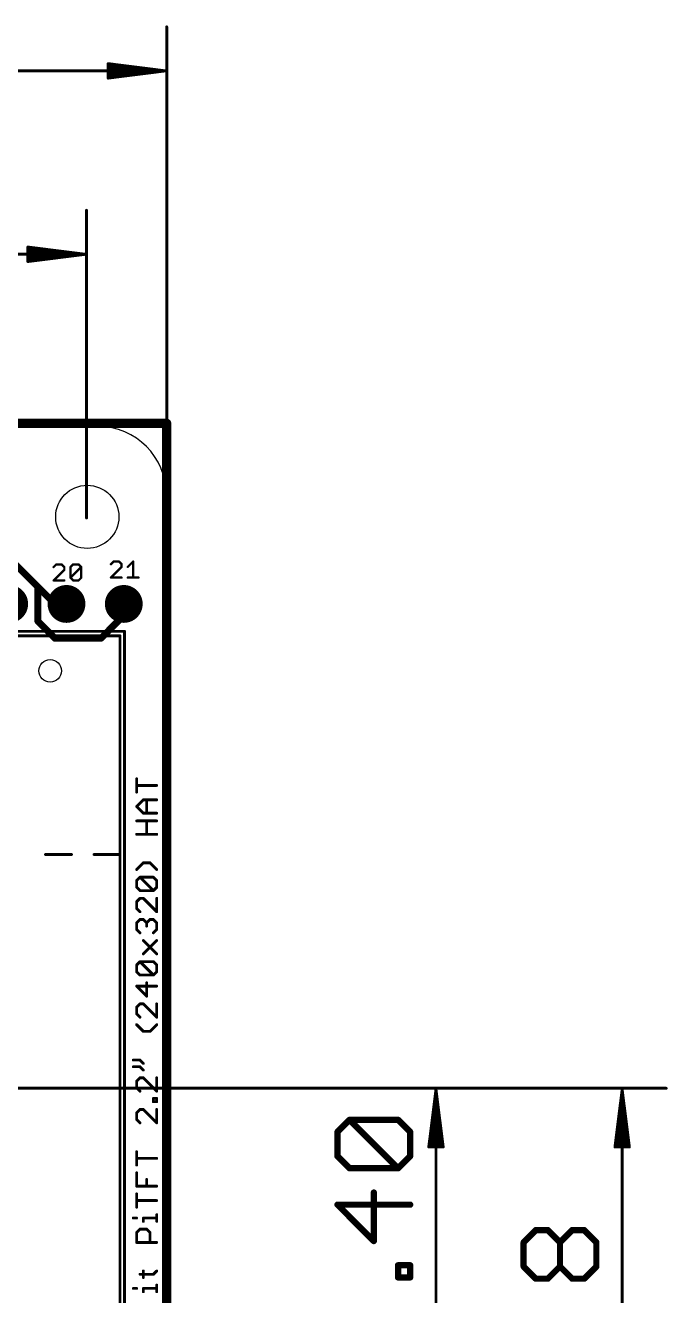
# Model space of a CAD drawing. Extents: x -30 to 87, y -20 to 77.
# Drawn here: x 58.8 to 87.2, y 18 to 74.3 of the extents above; entities that cross this region are included whole.
import ezdxf

# ---------------------------------------------------------------- set-up
doc = ezdxf.new("R2010")
doc.units = 0
for name, color, linetype in [('1', 12, 'CONTINUOUS'), ('16', 132, 'CONTINUOUS'), ('17', 110, 'CONTINUOUS'), ('20', 40, 'CONTINUOUS'), ('21', 40, 'CONTINUOUS'), ('47', 253, 'CONTINUOUS'), ('51', 253, 'CONTINUOUS')]:
    doc.layers.add(name, color=color, linetype=linetype)

# ---------------------------------------------------------------- blocks, each defined once
blk = doc.blocks.new('ROUNDP')
at = {"const_width": 0.5}
blk.add_lwpolyline([(0, -0.25, 1), (0, 0.25, 1), (0, -0.25)], format="xyb", dxfattribs=at)

msp = doc.modelspace()

# ---------------------------------------------------------------- linework, layer by layer
at = {"layer": '1', "const_width": 0.3048}
for points in [[(58.039, 50.673), (60.071, 48.641)], [(60.071, 48.641), (60.579, 48.641)]]:
    msp.add_lwpolyline(points, dxfattribs=at)
at = {"layer": '1', "const_width": 0.1524}
for points in [[(60.071, 48.7172, 1), (60.071, 48.5648)], [(60.0171, 48.5871, 1), (60.1249, 48.6949)], [(60.579, 48.5648, 1), (60.579, 48.7172)]]:
    msp.add_lwpolyline(points, format="xyb", dxfattribs=at)
at = {"layer": '16'}
for points, const_width in [([(0, 56.642), (65.024, 56.642)], 0.4064), ([(65.024, 56.642), (65.024, 0)], 0.4064), ([(58.039, 50.673), (59.309, 49.403)], 0.3048), ([(59.309, 49.403), (59.309, 47.879)], 0.3048), ([(63.119, 48.133), (63.119, 48.641)], 0.3048), ([(59.309, 47.879), (60.071, 47.117)], 0.3048), ([(62.103, 47.117), (63.119, 48.133)], 0.3048), ([(60.071, 47.117), (62.103, 47.117)], 0.3048)]:
    msp.add_lwpolyline(points, dxfattribs=dict(at, const_width=const_width))
for points, const_width in [([(65.1256, 56.642, 1), (64.9224, 56.642)], 0.2032), ([(65.024, 56.5404, 1), (65.024, 56.7436)], 0.2032), ([(59.3852, 49.403, 1), (59.2328, 49.403)], 0.1524), ([(59.2551, 49.3491, 1), (59.3629, 49.4569)], 0.1524), ([(63.1952, 48.641, 1), (63.0428, 48.641)], 0.1524), ([(59.3629, 47.9329, 1), (59.2551, 47.8251)], 0.1524), ([(59.2328, 47.879, 1), (59.3852, 47.879)], 0.1524), ([(63.0428, 48.133, 1), (63.1952, 48.133)], 0.1524), ([(63.1729, 48.0791, 1), (63.0651, 48.1869)], 0.1524), ([(60.071, 47.1932, 1), (60.071, 47.0408)], 0.1524), ([(60.0171, 47.0631, 1), (60.1249, 47.1709)], 0.1524), ([(62.0491, 47.1709, 1), (62.1569, 47.0631)], 0.1524), ([(62.103, 47.0408, 1), (62.103, 47.1932)], 0.1524)]:
    msp.add_lwpolyline(points, format="xyb", dxfattribs=dict(at, const_width=const_width))
at = {"layer": '20'}
for p, q in [((62, 56.5), (3, 56.5)), ((65, 3), (65, 53.5))]:
    msp.add_line(p, q, dxfattribs=at)
for centre, radius in [((61.5, 52.5), 1.4), ((59.854, 45.678), 0.5)]:
    msp.add_circle(centre, radius, dxfattribs=at)
msp.add_arc((62, 53.5), 3, 0, 90, dxfattribs=at)
at = {"layer": '21'}
for points, const_width in [([(60.127, 50.3942), (60.0084, 50.2756)], 0.1016), ([(60.0084, 49.6824), (60.4829, 50.1569)], 0.1016), ([(60.3643, 50.3942), (60.127, 50.3942)], 0.1016), ([(60.4829, 50.2756), (60.3643, 50.3942)], 0.1016), ([(60.4829, 50.1569), (60.4829, 50.2756)], 0.1016), ([(60.7568, 50.2756), (60.8754, 50.3942)], 0.1016), ([(60.7568, 49.801), (60.7568, 50.2756)], 0.1016), ([(60.7568, 49.801), (61.2313, 50.2756)], 0.1016), ([(60.8754, 50.3942), (61.1127, 50.3942)], 0.1016), ([(61.1127, 50.3942), (61.2313, 50.2756)], 0.1016), ([(61.2313, 50.2756), (61.2313, 49.801)], 0.1016), ([(62.667, 50.5212), (62.5484, 50.4026)], 0.1016), ([(62.5484, 49.8094), (63.0229, 50.2839)], 0.1016), ([(62.9043, 50.5212), (62.667, 50.5212)], 0.1016), ([(63.0229, 50.4026), (62.9043, 50.5212)], 0.1016), ([(63.0229, 50.2839), (63.0229, 50.4026)], 0.1016), ([(63.2968, 50.2839), (63.5341, 50.5212)], 0.1016), ([(63.5341, 50.5212), (63.5341, 49.8094)], 0.1016), ([(60.4829, 49.6824), (60.0084, 49.6824)], 0.1016), ([(60.8754, 49.6824), (60.7568, 49.801)], 0.1016), ([(61.1127, 49.6824), (60.8754, 49.6824)], 0.1016), ([(61.2313, 49.801), (61.1127, 49.6824)], 0.1016), ([(63.0229, 49.8094), (62.5484, 49.8094)], 0.1016), ([(63.2968, 49.8094), (63.7713, 49.8094)], 0.1016), ([(7.554, 47.428), (63.154, 47.428)], 0.127), ([(63.154, 47.428), (63.154, 6.928)], 0.127), ([(63.6897, 40.3035), (63.6897, 40.8966)], 0.127), ([(64.5795, 40.6), (63.6897, 40.6)], 0.127), ([(63.6897, 39.6645), (63.9863, 39.9611)], 0.127), ([(63.9863, 39.9611), (64.5795, 39.9611)], 0.127), ([(64.1346, 39.3679), (64.1346, 39.9611)], 0.127), ([(63.9863, 39.3679), (63.6897, 39.6645)], 0.127), ([(64.5795, 39.3679), (63.9863, 39.3679)], 0.127), ([(63.6897, 39.0256), (64.5795, 39.0256)], 0.127), ([(64.1346, 38.4324), (64.1346, 39.0256)], 0.127), ([(64.5795, 38.4324), (63.6897, 38.4324)], 0.127), ([(63.9863, 37.1698), (63.6897, 36.8732)], 0.127), ([(64.2829, 37.1698), (63.9863, 37.1698)], 0.127), ([(64.5795, 36.8732), (64.2829, 37.1698)], 0.127), ([(63.6897, 36.3826), (63.838, 36.5309)], 0.127), ([(63.838, 36.5309), (64.4312, 36.5309)], 0.127), ([(64.4312, 35.9377), (63.838, 36.5309)], 0.127), ([(64.4312, 36.5309), (64.5795, 36.3826)], 0.127), ([(63.6897, 36.086), (63.6897, 36.3826)], 0.127), ([(63.838, 35.9377), (63.6897, 36.086)], 0.127), ([(64.5795, 36.086), (64.4312, 35.9377)], 0.127), ([(64.5795, 36.3826), (64.5795, 36.086)], 0.127), ([(63.838, 35.5954), (63.6897, 35.4471)], 0.127), ([(63.6897, 35.4471), (63.6897, 35.1505)], 0.127), ([(64.4312, 35.9377), (63.838, 35.9377)], 0.127), ([(63.9863, 35.5954), (63.838, 35.5954)], 0.127), ([(64.5795, 35.0022), (63.9863, 35.5954)], 0.127), ([(64.5795, 35.5954), (64.5795, 35.0022)], 0.127), ([(63.6897, 35.1505), (63.838, 35.0022)], 0.127), ([(63.6897, 34.5115), (63.838, 34.6598)], 0.127), ([(63.6897, 34.215), (63.6897, 34.5115)], 0.127), ([(63.838, 34.6598), (63.9863, 34.6598)], 0.127), ([(63.9863, 34.6598), (64.1346, 34.5115)], 0.127), ([(64.1346, 34.5115), (64.2829, 34.6598)], 0.127), ([(64.1346, 34.5115), (64.1346, 34.3632)], 0.127), ([(64.2829, 34.6598), (64.4312, 34.6598)], 0.127), ([(64.4312, 34.6598), (64.5795, 34.5115)], 0.127), ([(64.5795, 34.5115), (64.5795, 34.215)], 0.127), ([(63.838, 34.0667), (63.6897, 34.215)], 0.127), ([(63.9863, 33.1311), (64.5795, 33.7243)], 0.127), ([(64.5795, 33.1311), (63.9863, 33.7243)], 0.127), ([(64.5795, 34.215), (64.4312, 34.0667)], 0.127), ([(63.6897, 32.6405), (63.838, 32.7888)], 0.127), ([(63.6897, 32.3439), (63.6897, 32.6405)], 0.127), ([(63.838, 32.7888), (64.4312, 32.7888)], 0.127), ([(64.4312, 32.1956), (63.838, 32.7888)], 0.127), ([(64.4312, 32.7888), (64.5795, 32.6405)], 0.127), ([(64.5795, 32.6405), (64.5795, 32.3439)], 0.127), ([(63.838, 32.1956), (63.6897, 32.3439)], 0.127), ([(64.4312, 32.1956), (63.838, 32.1956)], 0.127), ([(64.5795, 32.3439), (64.4312, 32.1956)], 0.127), ([(64.5795, 31.705), (63.6897, 31.705)], 0.127), ([(63.6897, 31.705), (64.1346, 31.2601)], 0.127), ([(64.1346, 31.2601), (64.1346, 31.8533)], 0.127), ([(63.838, 30.9178), (63.6897, 30.7695)], 0.127), ([(63.9863, 30.9178), (63.838, 30.9178)], 0.127), ([(64.5795, 30.3246), (63.9863, 30.9178)], 0.127), ([(64.5795, 30.9178), (64.5795, 30.3246)], 0.127), ([(63.6897, 30.7695), (63.6897, 30.4729)], 0.127), ([(63.6897, 30.4729), (63.838, 30.3246)], 0.127), ([(63.9863, 29.7009), (63.6897, 29.9975)], 0.127), ([(64.5795, 29.9975), (64.2829, 29.7009)], 0.127), ([(64.2829, 29.7009), (63.9863, 29.7009)], 0.127), ([(63.5414, 28.4307), (63.838, 28.4307)], 0.127), ([(63.5414, 28.1341), (63.838, 28.1341)], 0.127), ([(63.838, 28.4307), (63.9863, 28.2824)], 0.127), ([(63.838, 28.1341), (63.9863, 27.9858)], 0.127), ([(63.838, 27.6434), (63.6897, 27.4952)], 0.127), ([(63.9863, 27.6434), (63.838, 27.6434)], 0.127), ([(64.5795, 27.0503), (63.9863, 27.6434)], 0.127), ([(64.5795, 27.6434), (64.5795, 27.0503)], 0.127), ([(63.6897, 27.4952), (63.6897, 27.1986)], 0.127), ([(63.6897, 27.1986), (63.838, 27.0503)], 0.127), ([(64.4312, 26.5825), (64.4312, 26.7308)], 0.127), ([(64.4312, 26.7308), (64.5795, 26.7308)], 0.127), ([(64.5795, 26.5825), (64.4312, 26.5825)], 0.127), ([(64.5795, 26.7308), (64.5795, 26.5825)], 0.127), ([(63.838, 26.2402), (63.6897, 26.0919)], 0.127), ([(63.6897, 26.0919), (63.6897, 25.7953)], 0.127), ([(63.9863, 26.2402), (63.838, 26.2402)], 0.127), ([(64.5795, 25.647), (63.9863, 26.2402)], 0.127), ([(64.5795, 26.2402), (64.5795, 25.647)], 0.127), ([(63.6897, 25.7953), (63.838, 25.647)], 0.127), ([(63.6897, 23.776), (63.6897, 24.3691)], 0.127), ([(64.5795, 24.0725), (63.6897, 24.0725)], 0.127), ([(63.6897, 22.8404), (63.6897, 23.4336)], 0.127), ([(64.1346, 22.8404), (64.1346, 23.137)], 0.127), ([(64.5795, 22.8404), (63.6897, 22.8404)], 0.127), ([(63.6897, 21.9049), (63.6897, 22.4981)], 0.127), ([(64.5795, 22.2015), (63.6897, 22.2015)], 0.127), ([(63.5414, 21.4295), (63.6897, 21.4295)], 0.127), ([(63.9863, 21.2812), (63.9863, 21.4295)], 0.127), ([(63.9863, 21.4295), (64.5795, 21.4295)], 0.127), ([(64.5795, 21.2812), (64.5795, 21.5778)], 0.127), ([(63.6897, 20.7906), (63.838, 20.9389)], 0.127), ([(63.6897, 20.3457), (63.6897, 20.7906)], 0.127), ([(63.838, 20.9389), (64.1346, 20.9389)], 0.127), ([(64.1346, 20.9389), (64.2829, 20.7906)], 0.127), ([(64.2829, 20.7906), (64.2829, 20.3457)], 0.127), ([(64.5795, 20.3457), (63.6897, 20.3457)], 0.127), ([(63.9863, 18.7865), (63.9863, 19.0831)], 0.127), ([(64.4312, 18.9348), (64.5795, 19.0831)], 0.127), ([(63.838, 18.9348), (64.4312, 18.9348)], 0.127), ([(63.5414, 18.3111), (63.6897, 18.3111)], 0.127), ([(63.9863, 18.1629), (63.9863, 18.3111)], 0.127), ([(63.9863, 18.3111), (64.5795, 18.3111)], 0.127), ([(64.5795, 18.1629), (64.5795, 18.4594)], 0.127)]:
    msp.add_lwpolyline(points, dxfattribs=dict(at, const_width=const_width))
for points, const_width in [([(59.9904, 50.2935, 1), (60.0263, 50.2576)], 0.0508), ([(60.127, 50.4196, 1), (60.127, 50.3688)], 0.0508), ([(60.145, 50.3762, 1), (60.1091, 50.4122)], 0.0508), ([(60.3822, 50.4122, 1), (60.3463, 50.3762)], 0.0508), ([(60.3643, 50.3688, 1), (60.3643, 50.4196)], 0.0508), ([(60.5083, 50.2756, 1), (60.4575, 50.2756)], 0.0508), ([(60.4575, 50.1569, 1), (60.5083, 50.1569)], 0.0508), ([(60.465, 50.2576, 1), (60.5009, 50.2935)], 0.0508), ([(60.5009, 50.139, 1), (60.465, 50.1749)], 0.0508), ([(60.7822, 50.2756, 1), (60.7314, 50.2756)], 0.0508), ([(60.7388, 50.2935, 1), (60.7748, 50.2576)], 0.0508), ([(60.8754, 50.4196, 1), (60.8754, 50.3688)], 0.0508), ([(60.8934, 50.3762, 1), (60.8575, 50.4122)], 0.0508), ([(61.1307, 50.4122, 1), (61.0947, 50.3762)], 0.0508), ([(61.1127, 50.3688, 1), (61.1127, 50.4196)], 0.0508), ([(61.2567, 50.2756, 1), (61.2059, 50.2756)], 0.0508), ([(61.2493, 50.2576, 1), (61.2134, 50.2935)], 0.0508), ([(61.2134, 50.2576, 1), (61.2493, 50.2935)], 0.0508), ([(62.5304, 50.4205, 1), (62.5663, 50.3846)], 0.0508), ([(62.667, 50.5466, 1), (62.667, 50.4958)], 0.0508), ([(62.685, 50.5032, 1), (62.6491, 50.5392)], 0.0508), ([(62.9222, 50.5392, 1), (62.8863, 50.5032)], 0.0508), ([(62.9043, 50.4958, 1), (62.9043, 50.5466)], 0.0508), ([(63.0483, 50.4026, 1), (62.9975, 50.4026)], 0.0508), ([(62.9975, 50.2839, 1), (63.0483, 50.2839)], 0.0508), ([(63.005, 50.3846, 1), (63.0409, 50.4205)], 0.0508), ([(63.0409, 50.266, 1), (63.005, 50.3019)], 0.0508), ([(63.2788, 50.3019, 1), (63.3148, 50.266)], 0.0508), ([(63.5595, 50.5212, 1), (63.5087, 50.5212)], 0.0508), ([(63.552, 50.5032, 1), (63.5161, 50.5392)], 0.0508), ([(59.9904, 49.7004, 1), (60.0263, 49.6644)], 0.0508), ([(60.0084, 49.7078, 1), (60.0084, 49.657)], 0.0508), ([(60.4829, 49.657, 1), (60.4829, 49.7078)], 0.0508), ([(60.7748, 49.819, 1), (60.7388, 49.7831)], 0.0508), ([(60.7388, 49.819, 1), (60.7748, 49.7831)], 0.0508), ([(60.7314, 49.801, 1), (60.7822, 49.801)], 0.0508), ([(60.8754, 49.7078, 1), (60.8754, 49.657)], 0.0508), ([(60.8575, 49.6644, 1), (60.8934, 49.7004)], 0.0508), ([(61.0947, 49.7004, 1), (61.1307, 49.6644)], 0.0508), ([(61.1127, 49.657, 1), (61.1127, 49.7078)], 0.0508), ([(61.2059, 49.801, 1), (61.2567, 49.801)], 0.0508), ([(61.2493, 49.7831, 1), (61.2134, 49.819)], 0.0508), ([(62.5304, 49.8274, 1), (62.5663, 49.7914)], 0.0508), ([(62.5484, 49.8348, 1), (62.5484, 49.784)], 0.0508), ([(63.0229, 49.784, 1), (63.0229, 49.8348)], 0.0508), ([(63.2968, 49.8348, 1), (63.2968, 49.784)], 0.0508), ([(63.5087, 49.8094, 1), (63.5595, 49.8094)], 0.0508), ([(63.7713, 49.784, 1), (63.7713, 49.8348)], 0.0508), ([(63.1858, 47.428, 1), (63.1223, 47.428)], 0.0635), ([(63.154, 47.3963, 1), (63.154, 47.4598)], 0.0635), ([(63.7215, 40.8966, 1), (63.658, 40.8966)], 0.0635), ([(63.6897, 40.6318, 1), (63.6897, 40.5683)], 0.0635), ([(64.5795, 40.5683, 1), (64.5795, 40.6318)], 0.0635), ([(63.658, 40.3035, 1), (63.7215, 40.3035)], 0.0635), ([(63.9863, 39.9929, 1), (63.9863, 39.9294)], 0.0635), ([(64.0088, 39.9387, 1), (63.9639, 39.9836)], 0.0635), ([(64.1664, 39.9611, 1), (64.1029, 39.9611)], 0.0635), ([(64.5795, 39.9294, 1), (64.5795, 39.9929)], 0.0635), ([(63.7122, 39.687, 1), (63.6673, 39.6421)], 0.0635), ([(63.6673, 39.687, 1), (63.7122, 39.6421)], 0.0635), ([(63.9863, 39.3997, 1), (63.9863, 39.3362)], 0.0635), ([(63.9639, 39.3455, 1), (64.0088, 39.3904)], 0.0635), ([(64.5795, 39.3362, 1), (64.5795, 39.3997)], 0.0635), ([(63.6897, 39.0573, 1), (63.6897, 38.9938)], 0.0635), ([(64.1029, 39.3679, 1), (64.1664, 39.3679)], 0.0635), ([(64.1664, 39.0256, 1), (64.1029, 39.0256)], 0.0635), ([(64.5795, 38.9938, 1), (64.5795, 39.0573)], 0.0635), ([(63.6897, 38.4642, 1), (63.6897, 38.4007)], 0.0635), ([(64.1029, 38.4324, 1), (64.1664, 38.4324)], 0.0635), ([(64.5795, 38.4007, 1), (64.5795, 38.4642)], 0.0635), ([(63.9863, 37.2016, 1), (63.9863, 37.1381)], 0.0635), ([(64.0088, 37.1474, 1), (63.9639, 37.1923)], 0.0635), ([(64.3054, 37.1923, 1), (64.2605, 37.1474)], 0.0635), ([(64.2829, 37.1381, 1), (64.2829, 37.2016)], 0.0635), ([(63.6673, 36.8957, 1), (63.7122, 36.8508)], 0.0635), ([(63.838, 36.5626, 1), (63.838, 36.4991)], 0.0635), ([(63.8605, 36.5533, 1), (63.8156, 36.5084)], 0.0635), ([(63.8605, 36.5084, 1), (63.8156, 36.5533)], 0.0635), ([(64.4537, 36.5533, 1), (64.4088, 36.5084)], 0.0635), ([(64.4312, 36.4991, 1), (64.4312, 36.5626)], 0.0635), ([(64.557, 36.8508, 1), (64.602, 36.8957)], 0.0635), ([(63.7215, 36.3826, 1), (63.658, 36.3826)], 0.0635), ([(63.658, 36.086, 1), (63.7215, 36.086)], 0.0635), ([(63.6673, 36.405, 1), (63.7122, 36.3601)], 0.0635), ([(63.7122, 36.1084, 1), (63.6673, 36.0635)], 0.0635), ([(64.6113, 36.3826, 1), (64.5478, 36.3826)], 0.0635), ([(64.5478, 36.086, 1), (64.6113, 36.086)], 0.0635), ([(64.557, 36.3601, 1), (64.602, 36.405)], 0.0635), ([(64.602, 36.0635, 1), (64.557, 36.1084)], 0.0635), ([(63.7215, 35.4471, 1), (63.658, 35.4471)], 0.0635), ([(63.6673, 35.4695, 1), (63.7122, 35.4246)], 0.0635), ([(63.838, 35.9695, 1), (63.838, 35.9059)], 0.0635), ([(63.838, 35.6271, 1), (63.838, 35.5636)], 0.0635), ([(63.8156, 35.9152, 1), (63.8605, 35.9602)], 0.0635), ([(63.8605, 35.5729, 1), (63.8156, 35.6178)], 0.0635), ([(64.0088, 35.6178, 1), (63.9639, 35.5729)], 0.0635), ([(63.9863, 35.5636, 1), (63.9863, 35.6271)], 0.0635), ([(64.4088, 35.9602, 1), (64.4537, 35.9152)], 0.0635), ([(64.4088, 35.9152, 1), (64.4537, 35.9602)], 0.0635), ([(64.4312, 35.9059, 1), (64.4312, 35.9695)], 0.0635), ([(64.6113, 35.5954, 1), (64.5478, 35.5954)], 0.0635), ([(63.658, 35.1505, 1), (63.7215, 35.1505)], 0.0635), ([(63.7122, 35.1729, 1), (63.6673, 35.128)], 0.0635), ([(63.8156, 34.9797, 1), (63.8605, 35.0246)], 0.0635), ([(64.5478, 35.0022, 1), (64.6113, 35.0022)], 0.0635), ([(64.557, 34.9797, 1), (64.602, 35.0246)], 0.0635), ([(63.7215, 34.5115, 1), (63.658, 34.5115)], 0.0635), ([(63.6673, 34.534, 1), (63.7122, 34.4891)], 0.0635), ([(63.838, 34.6916, 1), (63.838, 34.6281)], 0.0635), ([(63.8605, 34.6374, 1), (63.8156, 34.6823)], 0.0635), ([(64.0088, 34.6823, 1), (63.9639, 34.6374)], 0.0635), ([(63.9863, 34.6281, 1), (63.9863, 34.6916)], 0.0635), ([(64.1664, 34.5115, 1), (64.1029, 34.5115)], 0.0635), ([(64.1122, 34.534, 1), (64.1571, 34.4891)], 0.0635), ([(64.1029, 34.3632, 1), (64.1664, 34.3632)], 0.0635), ([(64.1122, 34.4891, 1), (64.1571, 34.534)], 0.0635), ([(64.2829, 34.6916, 1), (64.2829, 34.6281)], 0.0635), ([(64.3054, 34.6374, 1), (64.2605, 34.6823)], 0.0635), ([(64.4537, 34.6823, 1), (64.4088, 34.6374)], 0.0635), ([(64.4312, 34.6281, 1), (64.4312, 34.6916)], 0.0635), ([(64.6113, 34.5115, 1), (64.5478, 34.5115)], 0.0635), ([(64.557, 34.4891, 1), (64.602, 34.534)], 0.0635), ([(63.658, 34.215, 1), (63.7215, 34.215)], 0.0635), ([(63.7122, 34.2374, 1), (63.6673, 34.1925)], 0.0635), ([(63.8156, 34.0442, 1), (63.8605, 34.0891)], 0.0635), ([(64.0088, 33.7468, 1), (63.9639, 33.7019)], 0.0635), ([(64.4088, 34.0891, 1), (64.4537, 34.0442)], 0.0635), ([(64.5478, 34.215, 1), (64.6113, 34.215)], 0.0635), ([(64.602, 34.1925, 1), (64.557, 34.2374)], 0.0635), ([(64.602, 33.7019, 1), (64.557, 33.7468)], 0.0635), ([(63.7215, 32.6405, 1), (63.658, 32.6405)], 0.0635), ([(63.6673, 32.663, 1), (63.7122, 32.6181)], 0.0635), ([(63.838, 32.8205, 1), (63.838, 32.757)], 0.0635), ([(63.8605, 32.8112, 1), (63.8156, 32.7663)], 0.0635), ([(63.8605, 32.7663, 1), (63.8156, 32.8112)], 0.0635), ([(63.9639, 33.1536, 1), (64.0088, 33.1087)], 0.0635), ([(64.4537, 32.8112, 1), (64.4088, 32.7663)], 0.0635), ([(64.4312, 32.757, 1), (64.4312, 32.8205)], 0.0635), ([(64.6113, 32.6405, 1), (64.5478, 32.6405)], 0.0635), ([(64.557, 33.1087, 1), (64.602, 33.1536)], 0.0635), ([(64.557, 32.6181, 1), (64.602, 32.663)], 0.0635), ([(63.658, 32.3439, 1), (63.7215, 32.3439)], 0.0635), ([(63.7122, 32.3664, 1), (63.6673, 32.3215)], 0.0635), ([(63.838, 32.2274, 1), (63.838, 32.1639)], 0.0635), ([(63.8156, 32.1732, 1), (63.8605, 32.2181)], 0.0635), ([(64.4088, 32.2181, 1), (64.4537, 32.1732)], 0.0635), ([(64.4088, 32.1732, 1), (64.4537, 32.2181)], 0.0635), ([(64.4312, 32.1639, 1), (64.4312, 32.2274)], 0.0635), ([(64.5478, 32.3439, 1), (64.6113, 32.3439)], 0.0635), ([(64.602, 32.3215, 1), (64.557, 32.3664)], 0.0635), ([(63.6897, 31.7367, 1), (63.6897, 31.6732)], 0.0635), ([(63.7122, 31.7274, 1), (63.6673, 31.6825)], 0.0635), ([(64.1664, 31.8533, 1), (64.1029, 31.8533)], 0.0635), ([(64.5795, 31.6732, 1), (64.5795, 31.7367)], 0.0635), ([(63.838, 30.9495, 1), (63.838, 30.886)], 0.0635), ([(63.8605, 30.8953, 1), (63.8156, 30.9402)], 0.0635), ([(64.0088, 30.9402, 1), (63.9639, 30.8953)], 0.0635), ([(63.9863, 30.886, 1), (63.9863, 30.9495)], 0.0635), ([(64.1029, 31.2601, 1), (64.1664, 31.2601)], 0.0635), ([(64.1122, 31.2377, 1), (64.1571, 31.2826)], 0.0635), ([(64.6113, 30.9178, 1), (64.5478, 30.9178)], 0.0635), ([(63.7215, 30.7695, 1), (63.658, 30.7695)], 0.0635), ([(63.658, 30.4729, 1), (63.7215, 30.4729)], 0.0635), ([(63.6673, 30.7919, 1), (63.7122, 30.747)], 0.0635), ([(63.7122, 30.4953, 1), (63.6673, 30.4504)], 0.0635), ([(63.7122, 30.0199, 1), (63.6673, 29.975)], 0.0635), ([(63.8156, 30.3021, 1), (63.8605, 30.347)], 0.0635), ([(64.5478, 30.3246, 1), (64.6113, 30.3246)], 0.0635), ([(64.557, 30.3021, 1), (64.602, 30.347)], 0.0635), ([(64.602, 29.975, 1), (64.557, 30.0199)], 0.0635), ([(63.9863, 29.7327, 1), (63.9863, 29.6692)], 0.0635), ([(63.9639, 29.6785, 1), (64.0088, 29.7234)], 0.0635), ([(64.2605, 29.7234, 1), (64.3054, 29.6785)], 0.0635), ([(64.2829, 29.6692, 1), (64.2829, 29.7327)], 0.0635), ([(63.5414, 28.4624, 1), (63.5414, 28.3989)], 0.0635), ([(63.5414, 28.1658, 1), (63.5414, 28.1023)], 0.0635), ([(63.8605, 28.4531, 1), (63.8156, 28.4082)], 0.0635), ([(63.8605, 28.1565, 1), (63.8156, 28.1116)], 0.0635), ([(63.838, 28.3989, 1), (63.838, 28.4624)], 0.0635), ([(63.838, 28.1023, 1), (63.838, 28.1658)], 0.0635), ([(63.9639, 28.2599, 1), (64.0088, 28.3048)], 0.0635), ([(63.838, 27.6752, 1), (63.838, 27.6117)], 0.0635), ([(63.8605, 27.621, 1), (63.8156, 27.6659)], 0.0635), ([(64.0088, 27.6659, 1), (63.9639, 27.621)], 0.0635), ([(63.9639, 27.9633, 1), (64.0088, 28.0082)], 0.0635), ([(63.9863, 27.6117, 1), (63.9863, 27.6752)], 0.0635), ([(64.6113, 27.6434, 1), (64.5478, 27.6434)], 0.0635), ([(63.7215, 27.4952, 1), (63.658, 27.4952)], 0.0635), ([(63.658, 27.1986, 1), (63.7215, 27.1986)], 0.0635), ([(63.6673, 27.5176, 1), (63.7122, 27.4727)], 0.0635), ([(63.7122, 27.221, 1), (63.6673, 27.1761)], 0.0635), ([(63.8156, 27.0278, 1), (63.8605, 27.0727)], 0.0635), ([(64.5478, 27.0503, 1), (64.6113, 27.0503)], 0.0635), ([(64.557, 27.0278, 1), (64.602, 27.0727)], 0.0635), ([(64.4312, 26.7626, 1), (64.4312, 26.6991)], 0.0635), ([(64.4312, 26.6143, 1), (64.4312, 26.5508)], 0.0635), ([(64.463, 26.7308, 1), (64.3995, 26.7308)], 0.0635), ([(64.3995, 26.5825, 1), (64.463, 26.5825)], 0.0635), ([(64.6113, 26.7308, 1), (64.5478, 26.7308)], 0.0635), ([(64.5478, 26.5825, 1), (64.6113, 26.5825)], 0.0635), ([(64.5795, 26.6991, 1), (64.5795, 26.7626)], 0.0635), ([(64.5795, 26.5508, 1), (64.5795, 26.6143)], 0.0635), ([(63.7215, 26.0919, 1), (63.658, 26.0919)], 0.0635), ([(63.6673, 26.1143, 1), (63.7122, 26.0694)], 0.0635), ([(63.838, 26.2719, 1), (63.838, 26.2084)], 0.0635), ([(63.8605, 26.2177, 1), (63.8156, 26.2626)], 0.0635), ([(64.0088, 26.2626, 1), (63.9639, 26.2177)], 0.0635), ([(63.9863, 26.2084, 1), (63.9863, 26.2719)], 0.0635), ([(64.6113, 26.2402, 1), (64.5478, 26.2402)], 0.0635), ([(63.658, 25.7953, 1), (63.7215, 25.7953)], 0.0635), ([(63.7122, 25.8177, 1), (63.6673, 25.7728)], 0.0635), ([(63.8156, 25.6245, 1), (63.8605, 25.6694)], 0.0635), ([(64.5478, 25.647, 1), (64.6113, 25.647)], 0.0635), ([(64.557, 25.6245, 1), (64.602, 25.6694)], 0.0635), ([(63.7215, 24.3691, 1), (63.658, 24.3691)], 0.0635), ([(63.6897, 24.1043, 1), (63.6897, 24.0408)], 0.0635), ([(63.658, 23.776, 1), (63.7215, 23.776)], 0.0635), ([(64.5795, 24.0408, 1), (64.5795, 24.1043)], 0.0635), ([(63.7215, 23.4336, 1), (63.658, 23.4336)], 0.0635), ([(64.1664, 23.137, 1), (64.1029, 23.137)], 0.0635), ([(63.6897, 22.8722, 1), (63.6897, 22.8087)], 0.0635), ([(63.658, 22.8404, 1), (63.7215, 22.8404)], 0.0635), ([(63.7215, 22.4981, 1), (63.658, 22.4981)], 0.0635), ([(64.1029, 22.8404, 1), (64.1664, 22.8404)], 0.0635), ([(64.5795, 22.8087, 1), (64.5795, 22.8722)], 0.0635), ([(63.6897, 22.2333, 1), (63.6897, 22.1698)], 0.0635), ([(64.5795, 22.1698, 1), (64.5795, 22.2333)], 0.0635), ([(63.5414, 21.4613, 1), (63.5414, 21.3978)], 0.0635), ([(63.658, 21.9049, 1), (63.7215, 21.9049)], 0.0635), ([(63.6897, 21.3978, 1), (63.6897, 21.4613)], 0.0635), ([(63.9863, 21.4613, 1), (63.9863, 21.3978)], 0.0635), ([(64.0181, 21.4295, 1), (63.9546, 21.4295)], 0.0635), ([(64.6113, 21.5778, 1), (64.5478, 21.5778)], 0.0635), ([(64.5795, 21.3978, 1), (64.5795, 21.4613)], 0.0635), ([(63.7215, 20.7906, 1), (63.658, 20.7906)], 0.0635), ([(63.6673, 20.8131, 1), (63.7122, 20.7682)], 0.0635), ([(63.838, 20.9706, 1), (63.838, 20.9071)], 0.0635), ([(63.8605, 20.9164, 1), (63.8156, 20.9613)], 0.0635), ([(63.9546, 21.2812, 1), (64.0181, 21.2812)], 0.0635), ([(64.1571, 20.9613, 1), (64.1122, 20.9164)], 0.0635), ([(64.1346, 20.9071, 1), (64.1346, 20.9706)], 0.0635), ([(64.3147, 20.7906, 1), (64.2512, 20.7906)], 0.0635), ([(64.2605, 20.7682, 1), (64.3054, 20.8131)], 0.0635), ([(64.5478, 21.2812, 1), (64.6113, 21.2812)], 0.0635), ([(63.6897, 20.3775, 1), (63.6897, 20.314)], 0.0635), ([(63.658, 20.3457, 1), (63.7215, 20.3457)], 0.0635), ([(64.2512, 20.3457, 1), (64.3147, 20.3457)], 0.0635), ([(64.5795, 20.314, 1), (64.5795, 20.3775)], 0.0635), ([(64.0181, 19.0831, 1), (63.9546, 19.0831)], 0.0635), ([(64.602, 19.0607, 1), (64.557, 19.1056)], 0.0635), ([(63.838, 18.9666, 1), (63.838, 18.9031)], 0.0635), ([(63.9546, 18.7865, 1), (64.0181, 18.7865)], 0.0635), ([(64.4088, 18.9573, 1), (64.4537, 18.9124)], 0.0635), ([(64.4312, 18.9031, 1), (64.4312, 18.9666)], 0.0635), ([(63.5414, 18.3429, 1), (63.5414, 18.2794)], 0.0635), ([(63.6897, 18.2794, 1), (63.6897, 18.3429)], 0.0635), ([(64.0181, 18.3111, 1), (63.9546, 18.3111)], 0.0635), ([(63.9863, 18.3429, 1), (63.9863, 18.2794)], 0.0635), ([(63.9546, 18.1629, 1), (64.0181, 18.1629)], 0.0635), ([(64.6113, 18.4594, 1), (64.5478, 18.4594)], 0.0635), ([(64.5478, 18.1629, 1), (64.6113, 18.1629)], 0.0635), ([(64.5795, 18.2794, 1), (64.5795, 18.3429)], 0.0635)]:
    msp.add_lwpolyline(points, format="xyb", dxfattribs=dict(at, const_width=const_width))
at = {"layer": '47'}
for points, const_width in [([(65.024, 41.021), (65.024, 74.213)], 0.13), ([(64.959, 72.263), (62.424, 72.5822)], 0.13), ([(62.424, 72.5822), (62.424, 71.9438)], 0.13), ([(0.065, 72.263), (64.959, 72.263)], 0.13), ([(64.959, 72.263), (62.424, 72.523)], 0.13), ([(64.959, 72.263), (62.424, 72.393)], 0.13), ([(62.424, 71.9438), (64.959, 72.263)], 0.13), ([(62.424, 72.133), (64.959, 72.263)], 0.13), ([(62.424, 72.003), (64.959, 72.263)], 0.13), ([(61.468, 52.451), (61.468, 66.085)], 0.13), ([(3.621, 64.135), (61.403, 64.135)], 0.13), ([(61.403, 64.135), (58.868, 64.4542)], 0.13), ([(58.868, 64.4542), (58.868, 63.8158)], 0.13), ([(61.403, 64.135), (58.868, 64.395)], 0.13), ([(61.403, 64.135), (58.868, 64.265)], 0.13), ([(58.868, 63.8158), (61.403, 64.135)], 0.13), ([(58.868, 64.005), (61.403, 64.135)], 0.13), ([(58.868, 63.875), (61.403, 64.135)], 0.13), ([(33.274, 27.178), (87.167, 27.178)], 0.13), ([(33.274, 27.178), (78.912, 27.178)], 0.13), ([(76.962, 27.113), (76.6428, 24.578)], 0.13), ([(76.962, 27.113), (76.702, 24.578)], 0.13), ([(76.962, 27.113), (76.832, 24.578)], 0.13), ([(76.962, 27.113), (76.962, 9.844)], 0.13), ([(77.2812, 24.578), (76.962, 27.113)], 0.13), ([(77.092, 24.578), (76.962, 27.113)], 0.13), ([(77.222, 24.578), (76.962, 27.113)], 0.13), ([(85.217, 27.113), (84.8978, 24.578)], 0.13), ([(85.217, 27.113), (84.957, 24.578)], 0.13), ([(85.217, 27.113), (85.087, 24.578)], 0.13), ([(85.217, 27.113), (85.217, 0.065)], 0.13), ([(85.5362, 24.578), (85.217, 27.113)], 0.13), ([(85.347, 24.578), (85.217, 27.113)], 0.13), ([(85.477, 24.578), (85.217, 27.113)], 0.13), ([(72.5939, 25.2435), (73.1312, 25.7808)], 0.2794), ([(73.1312, 25.7808), (75.2801, 25.7808)], 0.2794), ([(75.2801, 23.6319), (73.1312, 25.7808)], 0.2794), ([(75.2801, 25.7808), (75.8173, 25.2435)], 0.2794), ([(72.5939, 24.1691), (72.5939, 25.2435)], 0.2794), ([(75.8173, 25.2435), (75.8173, 24.1691)], 0.2794), ([(73.1312, 23.6319), (72.5939, 24.1691)], 0.2794), ([(75.8173, 24.1691), (75.2801, 23.6319)], 0.2794), ([(76.6428, 24.578), (77.2812, 24.578)], 0.13), ([(84.8978, 24.578), (85.5362, 24.578)], 0.13), ([(75.2801, 23.6319), (73.1312, 23.6319)], 0.2794), ([(74.2056, 20.4091), (74.2056, 22.558)], 0.2794), ([(75.8173, 22.0208), (72.5939, 22.0208)], 0.2794), ([(72.5939, 22.0208), (74.2056, 20.4091)], 0.2794), ([(80.8489, 20.354), (81.3862, 20.8913)], 0.2794), ([(81.3862, 20.8913), (81.9234, 20.8913)], 0.2794), ([(81.9234, 20.8913), (82.4606, 20.354)], 0.2794), ([(82.4606, 20.354), (82.9978, 20.8913)], 0.2794), ([(82.9978, 20.8913), (83.5351, 20.8913)], 0.2794), ([(83.5351, 20.8913), (84.0723, 20.354)], 0.2794), ([(80.8489, 19.2796), (80.8489, 20.354)], 0.2794), ([(82.4606, 19.2796), (82.4606, 20.354)], 0.2794), ([(84.0723, 20.354), (84.0723, 19.2796)], 0.2794), ([(75.2801, 18.7977), (75.2801, 19.335)], 0.2794), ([(75.2801, 19.335), (75.8173, 19.335)], 0.2794), ([(75.8173, 19.335), (75.8173, 18.7977)], 0.2794), ([(81.3862, 18.7424), (80.8489, 19.2796)], 0.2794), ([(82.4606, 19.2796), (81.9234, 18.7424)], 0.2794), ([(82.9978, 18.7424), (82.4606, 19.2796)], 0.2794), ([(84.0723, 19.2796), (83.5351, 18.7424)], 0.2794), ([(75.8173, 18.7977), (75.2801, 18.7977)], 0.2794), ([(81.9234, 18.7424), (81.3862, 18.7424)], 0.2794), ([(83.5351, 18.7424), (82.9978, 18.7424)], 0.2794)]:
    msp.add_lwpolyline(points, dxfattribs=dict(at, const_width=const_width))
for points, const_width in [([(65.0565, 74.213, 1), (64.9915, 74.213)], 0.065), ([(62.4281, 72.6145, 1), (62.4199, 72.55)], 0.065), ([(62.4565, 72.5822, 1), (62.3915, 72.5822)], 0.065), ([(62.4273, 72.5553, 1), (62.4207, 72.4907)], 0.065), ([(62.4257, 72.4255, 1), (62.4223, 72.3605)], 0.065), ([(62.4223, 72.1655, 1), (62.4257, 72.1005)], 0.065), ([(62.4207, 72.0353, 1), (62.4273, 71.9707)], 0.065), ([(64.9631, 72.2308, 1), (64.9549, 72.2952)], 0.065), ([(64.9549, 72.2308, 1), (64.9631, 72.2952)], 0.065), ([(64.9623, 72.2307, 1), (64.9557, 72.2953)], 0.065), ([(64.9557, 72.2307, 1), (64.9623, 72.2953)], 0.065), ([(64.9573, 72.2305, 1), (64.9607, 72.2955)], 0.065), ([(64.9607, 72.2305, 1), (64.9573, 72.2955)], 0.065), ([(64.959, 72.2305, 1), (64.959, 72.2955)], 0.065), ([(62.4199, 71.976, 1), (62.4281, 71.9115)], 0.065), ([(62.3915, 71.9438, 1), (62.4565, 71.9438)], 0.065), ([(61.5005, 66.085, 1), (61.4355, 66.085)], 0.065), ([(58.8721, 64.4865, 1), (58.8639, 64.422)], 0.065), ([(58.9005, 64.4542, 1), (58.8355, 64.4542)], 0.065), ([(58.8713, 64.4273, 1), (58.8647, 64.3627)], 0.065), ([(58.8697, 64.2975, 1), (58.8663, 64.2325)], 0.065), ([(61.4071, 64.1028, 1), (61.3989, 64.1672)], 0.065), ([(61.3989, 64.1028, 1), (61.4071, 64.1672)], 0.065), ([(61.4063, 64.1027, 1), (61.3997, 64.1673)], 0.065), ([(61.3997, 64.1027, 1), (61.4063, 64.1673)], 0.065), ([(61.4013, 64.1025, 1), (61.4047, 64.1675)], 0.065), ([(61.4047, 64.1025, 1), (61.4013, 64.1675)], 0.065), ([(61.403, 64.1025, 1), (61.403, 64.1675)], 0.065), ([(58.8663, 64.0375, 1), (58.8697, 63.9725)], 0.065), ([(58.8647, 63.9073, 1), (58.8713, 63.8427)], 0.065), ([(58.8639, 63.848, 1), (58.8721, 63.7835)], 0.065), ([(58.8355, 63.8158, 1), (58.9005, 63.8158)], 0.065), ([(61.4355, 52.451, 1), (61.5005, 52.451)], 0.065), ([(64.9915, 41.021, 1), (65.0565, 41.021)], 0.065), ([(76.9945, 27.113, 1), (76.9295, 27.113)], 0.065), ([(76.9942, 27.1171, 1), (76.9298, 27.1089)], 0.065), ([(76.9945, 27.1113, 1), (76.9295, 27.1147)], 0.065), ([(76.9945, 27.1147, 1), (76.9295, 27.1113)], 0.065), ([(76.9943, 27.1163, 1), (76.9297, 27.1097)], 0.065), ([(76.9943, 27.1097, 1), (76.9297, 27.1163)], 0.065), ([(76.9942, 27.1089, 1), (76.9298, 27.1171)], 0.065), ([(78.912, 27.1455, 1), (78.912, 27.2105)], 0.065), ([(85.2495, 27.113, 1), (85.1845, 27.113)], 0.065), ([(85.2492, 27.1171, 1), (85.1848, 27.1089)], 0.065), ([(85.2495, 27.1113, 1), (85.1845, 27.1147)], 0.065), ([(85.2495, 27.1147, 1), (85.1845, 27.1113)], 0.065), ([(85.2493, 27.1163, 1), (85.1847, 27.1097)], 0.065), ([(85.2493, 27.1097, 1), (85.1847, 27.1163)], 0.065), ([(85.2492, 27.1089, 1), (85.1848, 27.1171)], 0.065), ([(87.167, 27.1455, 1), (87.167, 27.2105)], 0.065), ([(73.1806, 25.8302, 1), (73.0818, 25.7314)], 0.1397), ([(73.1312, 25.8506, 1), (73.1312, 25.7109)], 0.1397), ([(73.1806, 25.7314, 1), (73.0818, 25.8302)], 0.1397), ([(75.3295, 25.8302, 1), (75.2307, 25.7314)], 0.1397), ([(75.2801, 25.7109, 1), (75.2801, 25.8506)], 0.1397), ([(72.6638, 25.2435, 1), (72.5241, 25.2435)], 0.1397), ([(72.5446, 25.2929, 1), (72.6433, 25.1942)], 0.1397), ([(75.8872, 25.2435, 1), (75.7475, 25.2435)], 0.1397), ([(75.7679, 25.1942, 1), (75.8667, 25.2929)], 0.1397), ([(72.6433, 24.2185, 1), (72.5446, 24.1197)], 0.1397), ([(72.5241, 24.1691, 1), (72.6638, 24.1691)], 0.1397), ([(75.7475, 24.1691, 1), (75.8872, 24.1691)], 0.1397), ([(75.8667, 24.1197, 1), (75.7679, 24.2185)], 0.1397), ([(76.6105, 24.5821, 1), (76.675, 24.5739)], 0.065), ([(76.6428, 24.6105, 1), (76.6428, 24.5455)], 0.065), ([(76.6697, 24.5813, 1), (76.7343, 24.5747)], 0.065), ([(76.7995, 24.5797, 1), (76.8645, 24.5763)], 0.065), ([(77.0595, 24.5763, 1), (77.1245, 24.5797)], 0.065), ([(77.1897, 24.5747, 1), (77.2543, 24.5813)], 0.065), ([(77.249, 24.5739, 1), (77.3135, 24.5821)], 0.065), ([(77.2812, 24.5455, 1), (77.2812, 24.6105)], 0.065), ([(84.8655, 24.5821, 1), (84.93, 24.5739)], 0.065), ([(84.8978, 24.6105, 1), (84.8978, 24.5455)], 0.065), ([(84.9247, 24.5813, 1), (84.9893, 24.5747)], 0.065), ([(85.0545, 24.5797, 1), (85.1195, 24.5763)], 0.065), ([(85.3145, 24.5763, 1), (85.3795, 24.5797)], 0.065), ([(85.4447, 24.5747, 1), (85.5093, 24.5813)], 0.065), ([(85.504, 24.5739, 1), (85.5685, 24.5821)], 0.065), ([(85.5362, 24.5455, 1), (85.5362, 24.6105)], 0.065), ([(73.1312, 23.7017, 1), (73.1312, 23.562)], 0.1397), ([(73.0818, 23.5825, 1), (73.1806, 23.6813)], 0.1397), ([(75.2307, 23.6813, 1), (75.3295, 23.5825)], 0.1397), ([(75.2307, 23.5825, 1), (75.3295, 23.6813)], 0.1397), ([(75.2801, 23.562, 1), (75.2801, 23.7017)], 0.1397), ([(74.2755, 22.558, 1), (74.1358, 22.558)], 0.1397), ([(72.5939, 22.0906, 1), (72.5939, 21.9509)], 0.1397), ([(72.6433, 22.0702, 1), (72.5446, 21.9714)], 0.1397), ([(75.8173, 21.9509, 1), (75.8173, 22.0906)], 0.1397), ([(81.3862, 20.9611, 1), (81.3862, 20.8214)], 0.1397), ([(81.4356, 20.8419, 1), (81.3368, 20.9407)], 0.1397), ([(81.9728, 20.9407, 1), (81.874, 20.8419)], 0.1397), ([(81.9234, 20.8214, 1), (81.9234, 20.9611)], 0.1397), ([(82.9978, 20.9611, 1), (82.9978, 20.8214)], 0.1397), ([(83.0472, 20.8419, 1), (82.9485, 20.9407)], 0.1397), ([(83.5845, 20.9407, 1), (83.4857, 20.8419)], 0.1397), ([(83.5351, 20.8214, 1), (83.5351, 20.9611)], 0.1397), ([(74.1358, 20.4091, 1), (74.2755, 20.4091)], 0.1397), ([(74.1562, 20.3597, 1), (74.255, 20.4585)], 0.1397), ([(80.9188, 20.354, 1), (80.7791, 20.354)], 0.1397), ([(80.7996, 20.4034, 1), (80.8983, 20.3047)], 0.1397), ([(82.5305, 20.354, 1), (82.3908, 20.354)], 0.1397), ([(82.4112, 20.4034, 1), (82.51, 20.3047)], 0.1397), ([(82.4112, 20.3047, 1), (82.51, 20.4034)], 0.1397), ([(84.1422, 20.354, 1), (84.0024, 20.354)], 0.1397), ([(84.0229, 20.3047, 1), (84.1217, 20.4034)], 0.1397), ([(75.3499, 19.335, 1), (75.2102, 19.335)], 0.1397), ([(75.2801, 19.4048, 1), (75.2801, 19.2651)], 0.1397), ([(75.8872, 19.335, 1), (75.7475, 19.335)], 0.1397), ([(75.8173, 19.2651, 1), (75.8173, 19.4048)], 0.1397), ([(80.7791, 19.2796, 1), (80.9188, 19.2796)], 0.1397), ([(80.8983, 19.329, 1), (80.7996, 19.2302)], 0.1397), ([(82.51, 19.329, 1), (82.4112, 19.2302)], 0.1397), ([(82.3908, 19.2796, 1), (82.5305, 19.2796)], 0.1397), ([(82.51, 19.2302, 1), (82.4112, 19.329)], 0.1397), ([(84.0024, 19.2796, 1), (84.1422, 19.2796)], 0.1397), ([(84.1217, 19.2302, 1), (84.0229, 19.329)], 0.1397), ([(75.2102, 18.7977, 1), (75.3499, 18.7977)], 0.1397), ([(75.2801, 18.8676, 1), (75.2801, 18.7279)], 0.1397), ([(75.7475, 18.7977, 1), (75.8872, 18.7977)], 0.1397), ([(75.8173, 18.7279, 1), (75.8173, 18.8676)], 0.1397), ([(81.3862, 18.8122, 1), (81.3862, 18.6725)], 0.1397), ([(81.3368, 18.693, 1), (81.4356, 18.7918)], 0.1397), ([(81.874, 18.7918, 1), (81.9728, 18.693)], 0.1397), ([(81.9234, 18.6725, 1), (81.9234, 18.8122)], 0.1397), ([(82.9978, 18.8122, 1), (82.9978, 18.6725)], 0.1397), ([(82.9485, 18.693, 1), (83.0472, 18.7918)], 0.1397), ([(83.4857, 18.7918, 1), (83.5845, 18.693)], 0.1397), ([(83.5351, 18.6725, 1), (83.5351, 18.8122)], 0.1397)]:
    msp.add_lwpolyline(points, format="xyb", dxfattribs=dict(at, const_width=const_width))
at = {"layer": '51', "const_width": 0.127}
for points in [[(7.754, 47.228), (62.954, 47.228)], [(62.954, 47.228), (62.954, 37.538)], [(60.8003, 37.538), (59.6466, 37.538)], [(62.954, 37.538), (61.8003, 37.538)], [(62.954, 37.538), (62.954, 16.818)]]:
    msp.add_lwpolyline(points, dxfattribs=at)
at = {"layer": '51', "const_width": 0.0635}
for points in [[(62.9858, 47.228, 1), (62.9222, 47.228)], [(62.954, 47.1962, 1), (62.954, 47.2598)], [(59.6466, 37.5698, 1), (59.6466, 37.5063)], [(60.8003, 37.5063, 1), (60.8003, 37.5698)], [(61.8003, 37.5698, 1), (61.8003, 37.5063)], [(62.9858, 37.538, 1), (62.9222, 37.538)], [(62.9222, 37.538, 1), (62.9858, 37.538)], [(62.954, 37.5063, 1), (62.954, 37.5698)]]:
    msp.add_lwpolyline(points, format="xyb", dxfattribs=at)

# ---------------------------------------------------------------- block references
at = {"layer": '17', "xscale": 1.6764, "yscale": 1.6764, "rotation": 90}
for p in [(58.039, 48.641), (58.039, 48.641), (60.579, 48.641), (60.579, 48.641), (63.119, 48.641), (63.119, 48.641)]:
    msp.add_blockref('ROUNDP', p, dxfattribs=at)

doc.saveas('drawing.dxf')
